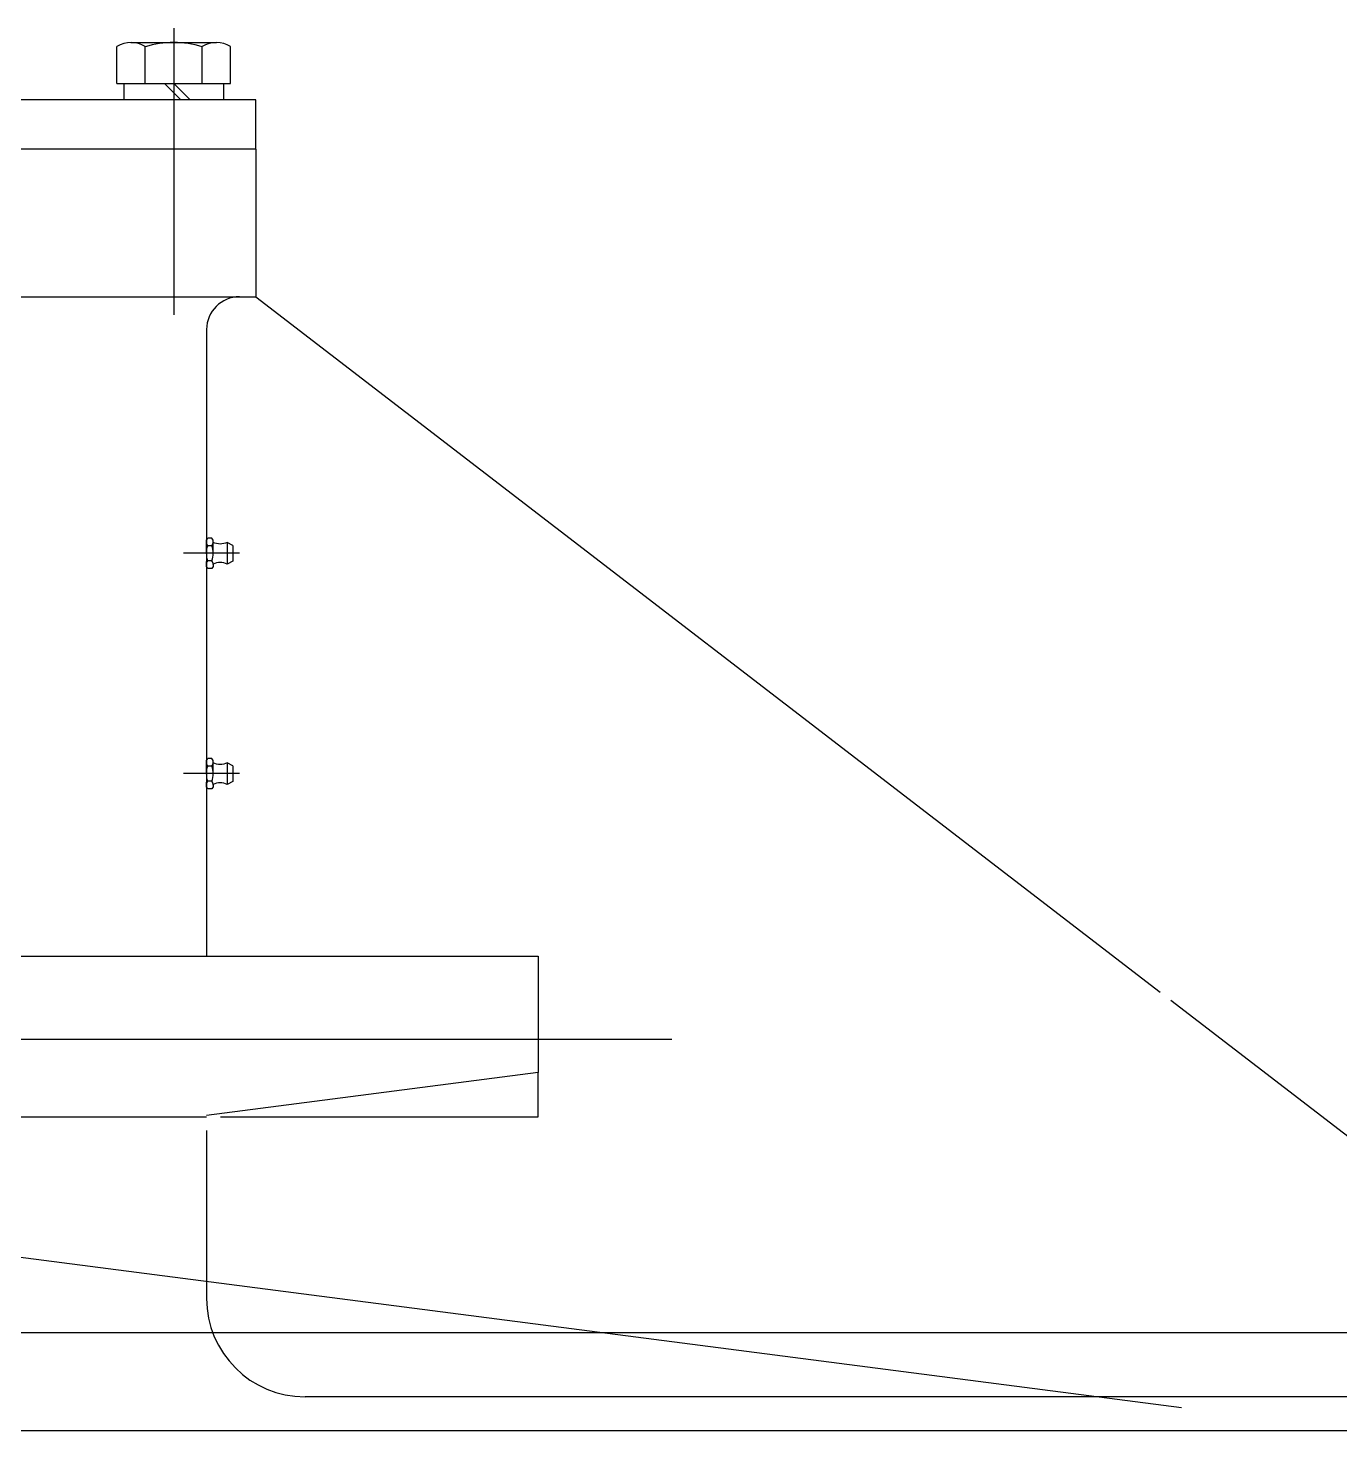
# Model space of a CAD drawing. Extents: x 1427168 to 1936200, y 1176778 to 1377202.
# Drawn here: x 1639270.9 to 1639670.6, y 1362439.5 to 1362867 of the extents above; entities that cross this region are included whole.
import ezdxf
from ezdxf.lldxf.tags import DXFTag

# ---------------------------------------------------------------- set-up
doc = ezdxf.new("R2010")
doc.units = 0
doc.header["$LTSCALE"] = 1000
doc.header["$MEASUREMENT"] = 0
for name, color, linetype in [('1轮廓实线层', 7, 'CONTINUOUS'), ('CENTER', 1, 'ACAD_ISO04W100'), ('MAIN', 7, 'CONTINUOUS'), ('中心线', 1, 'ACAD_ISO04W100')]:
    doc.layers.add(name, color=color, linetype=linetype)
tags = doc.linetypes.add('ACAD_ISO04W100', pattern=[30, 24, -3, 0, -3]).pattern_tags.tags
tags[10:11] = [DXFTag(74, 4), DXFTag(75, 0), DXFTag(340, '0'), DXFTag(46, 1.0), DXFTag(50, 0.0), DXFTag(44, 0.0), DXFTag(45, 0.0)]
tags[8:9] = [DXFTag(74, 4), DXFTag(75, 0), DXFTag(340, '0'), DXFTag(46, 1.0), DXFTag(50, 0.0), DXFTag(44, 0.0), DXFTag(45, 0.0)]
tags[6:7] = [DXFTag(74, 4), DXFTag(75, 0), DXFTag(340, '0'), DXFTag(46, 1.0), DXFTag(50, 0.0), DXFTag(44, 0.0), DXFTag(45, 0.0)]
tags[4:5] = [DXFTag(74, 4), DXFTag(75, 0), DXFTag(340, '0'), DXFTag(46, 1.0), DXFTag(50, 0.0), DXFTag(44, 0.0), DXFTag(45, 0.0)]

msp = doc.modelspace()

# ---------------------------------------------------------------- linework, layer by layer
at = {"layer": '1轮廓实线层'}
for p, q in [((1638925.32, 1362785.15), (1639335.32, 1362785.15)), ((1639326.97, 1362711.6), (1639325.68, 1362711.6)), ((1639327.32, 1362710.98), (1639326.97, 1362711.6)), ((1639326.97, 1362709.29), (1639325.68, 1362709.29)), ((1639327.32, 1362706.98), (1639327.32, 1362710.98)), ((1639331.59, 1362710.28), (1639331.59, 1362703.68)), ((1639333.32, 1362709.38), (1639333.32, 1362704.58)), ((1639325.32, 1362702.98), (1639325.32, 1362704.43)), ((1639325.68, 1362702.36), (1639325.32, 1362702.98)), ((1639326.97, 1362704.67), (1639325.68, 1362704.67)), ((1639327.32, 1362702.98), (1639326.97, 1362702.36)), ((1639327.32, 1362703.68), (1639327.32, 1362702.98)), ((1639333.32, 1362704.58), (1639331.59, 1362703.68)), ((1639326.97, 1362702.36), (1639325.68, 1362702.36)), ((1639326.97, 1362644.43), (1639325.68, 1362644.43)), ((1639327.32, 1362643.81), (1639326.97, 1362644.43)), ((1639327.32, 1362639.81), (1639327.32, 1362643.81)), ((1639331.59, 1362643.11), (1639331.59, 1362636.51)), ((1639326.97, 1362642.12), (1639325.68, 1362642.12)), ((1639333.32, 1362642.21), (1639333.32, 1362637.41)), ((1639325.32, 1362635.81), (1639325.32, 1362637.26)), ((1639325.68, 1362635.19), (1639325.32, 1362635.81)), ((1639326.97, 1362637.5), (1639325.68, 1362637.5)), ((1639326.97, 1362635.19), (1639325.68, 1362635.19)), ((1639327.32, 1362635.81), (1639326.97, 1362635.19)), ((1639327.32, 1362636.51), (1639327.32, 1362635.81)), ((1639333.32, 1362637.41), (1639331.59, 1362636.51)), ((1639226.86, 1362584.18), (1639426.31, 1362584.18)), ((1639426.31, 1362584.18), (1639426.31, 1362548.72)), ((1639426.31, 1362548.72), (1639325.32, 1362535.64)), ((1638938.6, 1362535.21), (1639622.4, 1362446.64)), ((1639226.31, 1362535.21), (1639325.32, 1362535.21))]:
    msp.add_line(p, q, dxfattribs=at)
at = {"layer": '1轮廓实线层', "extrusion": (1.22465e-16, -7.80805e-34, -1)}
for p, q in [((1639325.32, 1362710.98), (1639325.68, 1362711.6)), ((1639325.32, 1362706.98), (1639325.32, 1362710.98)), ((1639325.32, 1362643.81), (1639325.68, 1362644.43)), ((1639325.32, 1362639.81), (1639325.32, 1362643.81))]:
    msp.add_line(p, q, dxfattribs=at)
at = {"layer": '1轮廓实线层', "extrusion": (2.24964e-32, 1.22465e-16, -1)}
for p, q in [((1639327.32, 1362710.28), (1639327.32, 1362710.98)), ((1639333.32, 1362709.38), (1639331.59, 1362710.28)), ((1639327.32, 1362643.11), (1639327.32, 1362643.81)), ((1639333.32, 1362642.21), (1639331.59, 1362643.11))]:
    msp.add_line(p, q, dxfattribs=at)
at = {"layer": '1轮廓实线层', "extrusion": (1.22465e-16, -7.80805e-34, -1)}
for centre, radius, start, end in [((-1639327.37, 1362710.44), 2.04, 325.6158, 0), ((-1639332.97, 1362706.98), 7.64, 0, 17.588), ((-1639327.37, 1362643.27), 2.04, 325.6158, 0), ((-1639332.97, 1362639.81), 7.64, 0, 17.588)]:
    msp.add_arc(centre, radius, start, end, dxfattribs=at)
at = {"layer": '1轮廓实线层', "extrusion": (1.22465e-16, 7.80805e-34, -1)}
for centre, radius, start, end in [((-1639332.97, 1362706.98), 7.64, 342.412, 0), ((-1639327.37, 1362703.51), 2.04, 0, 34.3842), ((-1639332.97, 1362639.81), 7.64, 342.412, 0), ((-1639327.37, 1362636.34), 2.04, 0, 34.3842)]:
    msp.add_arc(centre, radius, start, end, dxfattribs=at)
at = {"layer": '1轮廓实线层'}
for centre, radius, start, end in [((1639325.28, 1362710.44), 2.04, 325.6158, 0), ((1639319.68, 1362706.98), 7.64, 0, 17.588), ((1639319.68, 1362706.98), 7.64, 342.412, 0), ((1639325.28, 1362703.51), 2.04, 0, 34.3842), ((1639329.46, 1362699.37), 4.81, 63.6453, 116.3547), ((1639325.28, 1362643.27), 2.04, 325.6158, 0), ((1639319.68, 1362639.81), 7.64, 0, 17.588), ((1639319.68, 1362639.81), 7.64, 342.412, 0), ((1639325.28, 1362636.34), 2.04, 0, 34.3842), ((1639329.46, 1362632.2), 4.81, 63.6453, 116.3547)]:
    msp.add_arc(centre, radius, start, end, dxfattribs=at)
at = {"layer": '1轮廓实线层', "extrusion": (2.24964e-32, 1.22465e-16, -1)}
for centre in [(-1639329.46, 1362714.59), (-1639329.46, 1362647.42)]:
    msp.add_arc(centre, 4.81, 243.6453, 296.3547, dxfattribs=at)
at = {"layer": 'CENTER', "color": 1, "ltscale": 2.5}
msp.add_line((1639315.32, 1362867.04), (1639315.32, 1362779.68), dxfattribs=at)
at = {"layer": 'MAIN'}
for p, q in [((1639298, 1362850.15), (1639298, 1362861.37)), ((1639302.26, 1362862.64), (1639328.38, 1362862.64)), ((1639306.66, 1362850.15), (1639306.66, 1362861.37)), ((1639323.98, 1362850.15), (1639323.98, 1362861.37)), ((1639332.64, 1362850.15), (1639332.64, 1362861.37)), ((1639298, 1362850.15), (1639332.64, 1362850.15)), ((1639300.12, 1362850.15), (1639300.12, 1362845.15)), ((1639312.49, 1362850.15), (1639317.49, 1362845.15)), ((1639315.32, 1362850.15), (1639320.32, 1362845.15)), ((1639330.52, 1362850.15), (1639330.52, 1362845.15)), ((1639340.32, 1362845.15), (1639130.32, 1362845.15)), ((1639340.32, 1362830.15), (1639340.32, 1362845.15)), ((1639315.32, 1362830.15), (1639130.32, 1362830.15)), ((1639340.32, 1362830.15), (1639315.32, 1362830.15)), ((1639340.32, 1362830.15), (1639340.32, 1362785.15)), ((1639335.32, 1362785.15), (1639340.32, 1362785.15)), ((1639340.32, 1362785.15), (1639615.88, 1362573.27)), ((1639325.32, 1362775.15), (1639325.32, 1362584.18)), ((1639619.12, 1362570.78), (1639753.37, 1362467.56)), ((1639426.31, 1362535.21), (1639426.31, 1362548.72)), ((1639329.59, 1362535.21), (1639426.31, 1362535.21)), ((1639325.32, 1362531.02), (1639325.32, 1362479.9)), ((1639130.32, 1362469.5), (1639837.32, 1362469.5)), ((1639747.32, 1362449.9), (1639355.32, 1362449.9)), ((1639376.8, 1362449.9), (1639355.32, 1362449.9)), ((1639812.32, 1362439.5), (1638882.32, 1362439.5))]:
    msp.add_line(p, q, dxfattribs=at)
for centre, radius, start, end in [((1639302.33, 1362854.67), 7.98, 57.1258, 122.8742), ((1639315.32, 1362832.64), 30, 73.2213, 106.7787), ((1639328.31, 1362854.67), 7.98, 57.1258, 122.8742), ((1639335.32, 1362775.15), 10, 90, 180), ((1639355.32, 1362479.9), 30, 180, 270)]:
    msp.add_arc(centre, radius, start, end, dxfattribs=at)
at = {"layer": '中心线', "ltscale": 50}
for p, q in [((1639335.32, 1362706.98), (1639318.32, 1362706.98)), ((1639335.32, 1362639.81), (1639318.32, 1362639.81)), ((1639467.11, 1362558.84), (1638920.79, 1362558.84))]:
    msp.add_line(p, q, dxfattribs=at)

doc.saveas('drawing.dxf')
